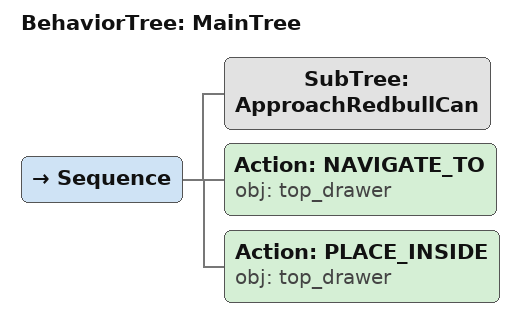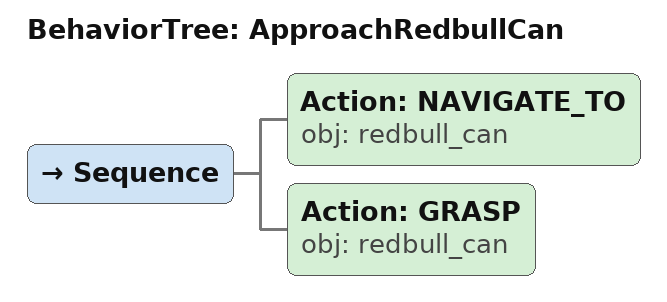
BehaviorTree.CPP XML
<root main_tree_to_execute="MainTree">
  <BehaviorTree ID="MainTree">
    <Sequence>
      <!-- Execute subtree ApproachRedbullCan -->
      <SubTree ID="ApproachRedbullCan" />
      <!-- Navigate to top_drawer -->
      <Action ID="NAVIGATE_TO" obj="top_drawer" />
      <!-- Place inside top_drawer -->
      <Action ID="PLACE_INSIDE" obj="top_drawer" />
    </Sequence>
  </BehaviorTree>
  <!-- Subtree definition ApproachRedbullCan -->
  <BehaviorTree ID="ApproachRedbullCan">
    <Sequence>
      <!-- Navigate to redbull_can -->
      <Action ID="NAVIGATE_TO" obj="redbull_can" />
      <!-- Grasp redbull_can -->
      <Action ID="GRASP" obj="redbull_can" />
    </Sequence>
  </BehaviorTree>
</root>
